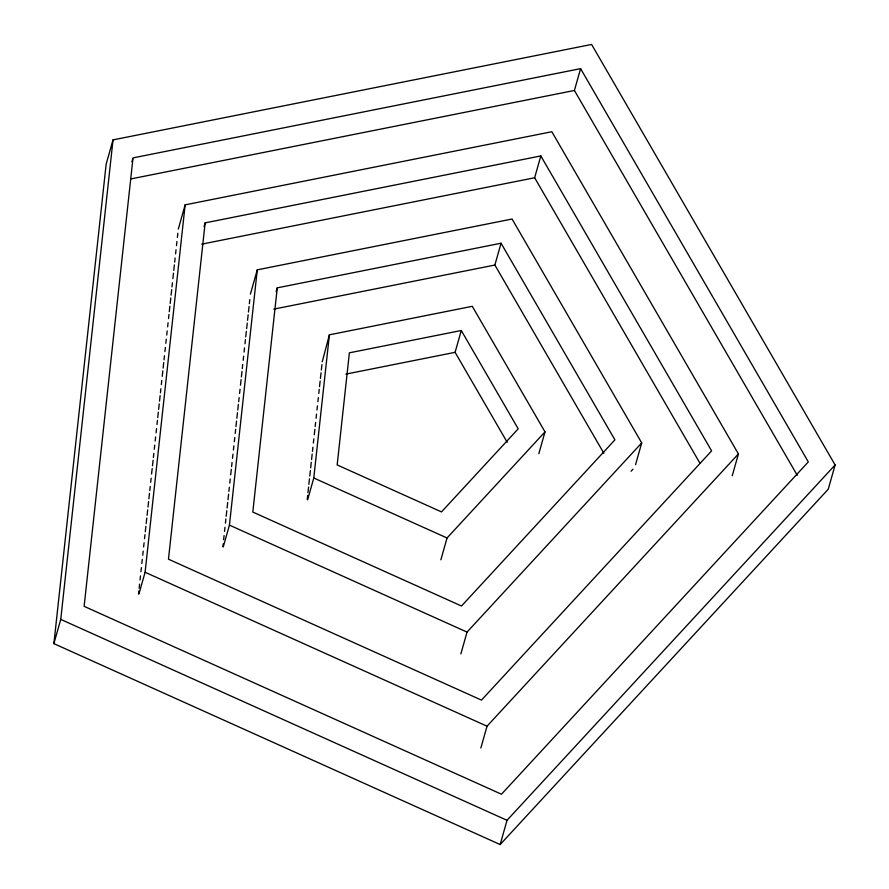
<?xml version="1.0" encoding="UTF-8"?>
<svg xmlns="http://www.w3.org/2000/svg" width="889" height="889" viewBox="0 0 889 889"><rect width="100%" height="100%" fill="white"/><g stroke="black" fill="none" stroke-linecap="round" stroke-linejoin="round"><path stroke-width="1.33" d="M53.885 643.636L106.158 164.143L113.025 139.884L591.607 44.45L835.115 464.969L828.248 489.217L500.163 844.55L53.885 643.636L60.752 619.389L113.025 139.884M138.528 593.752L138.828 591.007M139.129 588.251L139.584 584.129M140.029 579.995L140.484 575.872M140.929 571.738L141.384 567.615M141.829 563.482L142.284 559.359M142.729 555.225L143.185 551.102M143.629 546.968L144.085 542.846M144.529 538.712L144.985 534.589M145.285 531.833L145.885 526.332M146.185 523.577L146.785 518.076M147.085 515.32L147.685 509.819M147.985 507.063L148.585 501.563M148.885 498.818L149.485 493.306M149.785 490.561L150.23 486.427M150.685 482.305L151.13 478.171M151.586 474.048L152.186 468.536M152.486 465.792L153.086 460.28M153.386 457.535L153.83 453.401M154.286 449.278L154.73 445.145M155.186 441.022L155.631 436.888M156.086 432.765L156.531 428.631M156.986 424.509L157.431 420.386M157.731 417.63L158.331 412.129M158.631 409.373L159.231 403.873M159.531 401.117L160.131 395.616M160.431 392.86L160.887 388.737M161.331 384.604L161.787 380.481M162.231 376.347L162.831 370.846M163.132 368.09L163.732 362.59M164.032 359.834L164.487 355.711M164.932 351.577L165.387 347.455M165.832 343.321L166.287 339.198M166.732 335.064L167.188 330.941M167.632 326.808L168.088 322.685M168.532 318.562L168.988 314.428M169.288 311.672L169.888 306.172M170.188 303.416L170.788 297.915M171.088 295.17L171.688 289.658M171.988 286.914L172.433 282.78M172.888 278.657L173.488 273.145M173.788 270.4L174.388 264.889M174.689 262.144L175.133 258.01M175.589 253.887L176.033 249.753M176.489 245.631L176.933 241.497M177.389 237.374L177.833 233.24M138.917 594.085L145.096 572.26L185.145 204.859L551.836 131.739L738.415 453.935L732.236 475.771M205.137 222.872L168.465 559.192L481.482 700.11L711.611 450.879L540.823 155.931L205.137 222.872L204.048 226.717M222.872 546.613L223.183 543.857M223.628 539.712L224.084 535.578M224.528 531.433L224.984 527.299M225.439 523.154L225.884 519.02M226.184 516.253L226.784 510.742M227.095 507.975L227.695 502.463M227.995 499.696L228.595 494.184M228.895 491.417L229.351 487.283M229.795 483.138L230.251 479.004M230.696 474.859L231.307 469.336M231.607 466.581L232.051 462.447M232.507 458.302L232.962 454.168M233.407 450.023L233.863 445.878M234.307 441.744L234.763 437.599M235.218 433.465L235.663 429.32M235.963 426.564L236.563 421.042M236.874 418.286L237.474 412.763M237.774 410.007L238.374 404.484M238.674 401.728L239.13 397.583M239.574 393.449L240.03 389.304M240.475 385.17L241.086 379.647M241.386 376.892L241.986 371.369M242.286 368.613L242.741 364.468M243.186 360.323L243.642 356.189M244.086 352.044L244.542 347.91M244.997 343.765L245.442 339.631M245.742 336.864L246.342 331.353M246.653 328.586L247.253 323.074M247.553 320.307L248.153 314.795M248.453 312.028L249.053 306.516M249.353 303.749L249.809 299.615M223.261 546.946L229.44 525.121L257.277 269.845L512.064 219.027L641.714 442.911L635.535 464.736M277.257 287.847L252.809 512.064L461.491 606.009L614.91 439.855L501.052 243.219L277.257 287.847L276.168 291.703M307.227 499.496L307.672 495.362M307.972 492.606L308.572 487.105M308.872 484.349L309.472 478.838M309.772 476.093L310.372 470.581M310.672 467.825L311.272 462.324M311.572 459.569L312.172 454.057M312.472 451.312L312.928 447.178M313.373 443.044L313.828 438.922M314.273 434.788L314.873 429.276M315.173 426.531L315.628 422.397M316.073 418.263L316.528 414.141M316.973 410.007L317.429 405.873M317.884 401.75L318.329 397.616M318.784 393.483L319.229 389.36M319.529 386.604L320.129 381.092M320.429 378.347L321.029 372.835M321.329 370.08L321.929 364.579M322.229 361.823L329.397 334.82L472.292 306.316L545.001 431.887L538.834 453.712M307.605 499.818L313.784 477.993L329.397 334.82M131.928 161.742L132.65 159.175M178.289 229.118L185.145 204.859M250.409 294.092L257.277 269.845M507.175 442.255L455.101 352.333L461.28 330.508L349.377 352.822L337.164 464.925L441.5 511.908L518.209 428.831L461.28 330.508M603.875 453.29L494.873 265.044L501.052 243.219M699.887 463.113L534.645 177.756L540.823 155.931M440.866 559.814L447.045 537.978L545.001 431.887M797.277 475.348L574.416 90.467L580.595 68.642L133.017 157.898L84.122 606.331L501.485 794.221L808.312 461.913L580.595 68.642M460.858 653.915L467.036 632.09L641.714 442.911M480.849 748.016L487.028 726.191L738.415 453.935M500.163 844.55L507.019 820.303L835.115 464.969M631.09 471.226L632.968 469.192M130.916 178.911L574.416 90.467M201.681 244.153L534.645 177.756M273.79 309.128L494.873 265.044M345.899 374.113L455.101 352.333M313.784 477.993L447.045 537.978M229.44 525.121L467.036 632.09M145.096 572.26L487.028 726.191M60.752 619.389L507.019 820.303"/></g></svg>
